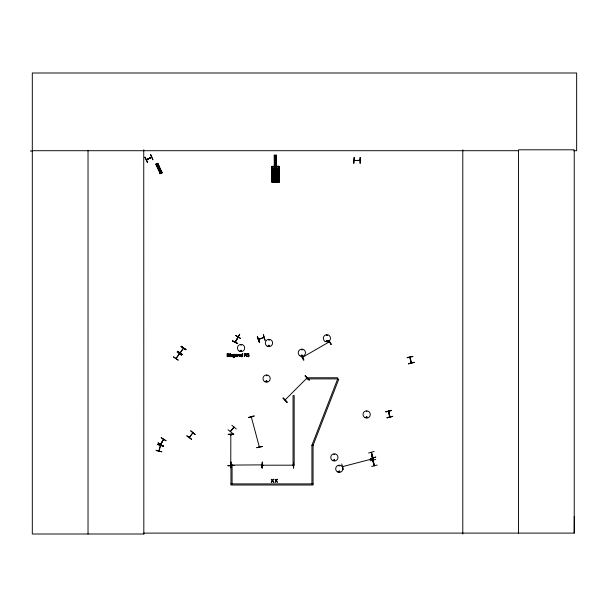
<?xml version="1.0" encoding="UTF-8"?>
<svg xmlns="http://www.w3.org/2000/svg" width="607" height="607" viewBox="0 0 607 607"><rect width="100%" height="100%" fill="white"/><g stroke="black" fill="none" stroke-linecap="round" stroke-linejoin="round"><path stroke-width="0.91" d="M573.812 150.711L576.65 150.711L576.65 72.999L32.308 72.999L32.308 534.001L143.829 534.001L143.753 533.105L574.23 533.105L574.313 516.436M151.522 157.054L146.333 159.618L146.909 159.368M150.946 157.342L151.492 157.038L146.484 160.058M160.521 444.339L163.389 439.293M158.875 450.986L160.377 445.379M160.574 445.515L159.133 450.925M230.819 435.007L230.819 434.362L231.024 435.007M240.516 350.717C241.981 349.017 241.389 352.386 240.577 350.846M240.683 350.717C241.73 349.404 241.26 352.128 240.744 350.626M268.4 345.679C269.857 343.805 269.265 347.712 268.453 345.55M269.265 340.041L268.689 339.799L269.212 340.102M268.567 345.679C269.607 344.495 269.144 346.863 268.628 345.77M266.048 381.143C267.019 383.161 267.315 379.747 266.139 381.029M266.868 375.642C265.874 374.542 266.86 376.788 266.746 375.293M302.142 349.822L301.588 349.586L302.111 349.89M301.467 355.467C302.506 354.283 302.043 356.65 301.527 355.558M326.338 340.982C327.795 339.283 327.203 342.652 326.391 341.111M326.505 340.982C327.803 339.745 326.672 342.469 326.649 340.732M327.203 335.337L326.627 335.094L327.15 335.398M334.04 454.393L334.662 454.468L334.078 454.317M333.812 459.969C334.738 462.155 335.178 458.232 333.835 460.114M334.7 460.114C333.478 461.328 334.594 458.634 334.601 460.356M338.972 465.774L339.594 465.69L339.01 465.85M339.791 471.631C338.964 469.461 338.41 473.384 339.852 471.495M366.347 411.364L366.878 411.667L366.446 411.243M366.089 417.168C367.546 415.469 366.954 418.838 366.15 417.305M366.317 417.077C367.417 416.076 366.378 418.564 366.476 416.865M258.521 339.313L259.128 339.101M263.392 337.621L263.999 337.409M302.468 357.348L329.366 341.817M302.514 357.318L302.939 357.007M189.247 437.336L189.862 436.949M192.685 432.67L192.586 433.246M251.7 417.51L251.328 417.024L259.348 446.972M259.568 446.889L259.432 446.403M372.751 457.898L371.264 452.306L373.616 461.646M373.047 457.799L371.545 452.336M230.789 434.483L231.07 434.946L231.047 434.483M372.789 460.189L374.2 465.804L372.888 460.69M373.039 460.121L372.926 460.85M374.504 465.592L374.147 465.144M151.553 157.289L146.454 159.853L151.644 157.289M230.25 431.463L233.961 427.047M343.167 466.715L342.682 466.874M372.599 459.051L372.038 458.9M411.076 362.956L409.93 357.265M410.286 357.834L410.127 357.22M161.773 451.76L156.098 450.546M273.689 181.872L273.332 181.235M277.316 181.22L277.771 181.22L277.49 181.88M235.099 342.037L238.035 337.242M285.214 400.089L285.631 399.755M307.188 378.161L306.626 378.396L307.036 377.986M258.59 339.503L259.052 339.108M258.711 339.488L263.878 337.416M338.949 471.298C339.434 472.807 339.791 470.6 339.116 471.199M179.452 353.889L176.06 358.471M183.504 348.372L180.142 352.872M189.27 437.26L192.829 432.92M371.932 458.991L372.539 459.059M230.963 464.879L230.774 465.387L230.819 434.422M261.382 464.886L262.027 465.083M234.12 427.26L230.516 431.547M354.131 160.301L354.776 160.301M232.458 341.02L237.701 343.539L232.473 340.997M235.334 342.098L239.765 334.154L235.994 341.142M240.493 338.456L235.569 335.375L240.531 338.38M160.809 444.362L163.556 439.453L160.779 444.347M162.972 446.099L158.078 442.966L162.987 446.077M165.999 440.781L161.113 437.632L166.037 440.712M228.847 355.937L228.824 354.298L227.504 353.949L227.504 356.309L228.847 355.937A1.009 1.009 0 0 1 228.285 356.263M285.078 399.945L306.99 378.024L306.831 378.518M329.464 342.022L328.964 342.287M259.181 446.471L259.257 446.866M374.504 465.637L371.871 456.107L373.639 461.639M181.098 346.468L185.977 349.624L181.106 346.453M181.705 355.482L177.062 351.999M186.797 435.932L191.486 439.354M189.445 437.412L192.905 432.821M195.105 434.453L190.628 430.75L195.15 434.384M302.263 355.869C302.43 353.631 300.465 356.438 302.127 355.922M409.93 357.386L411.091 362.91M411.015 362.371L411.364 362.872L410.188 357.333M230.979 465.114L231.608 465.076L230.812 464.772M293.006 465.44L293.469 465.402L292.999 465.144M359.875 160.506L354.192 160.506L359.936 160.567M231.859 425.249L236.32 428.959M232.557 433.428L228.065 429.748M305.268 375.786L309.175 380.096L305.253 375.809M286.982 402.282L283.082 397.98L287.005 402.266M389.626 416.311L389.96 416.903M277.369 181.865L277.763 181.857M266.39 380.946C265.783 382.501 267.899 380.741 266.344 381.044M258.628 339.245L263.946 337.424M302.688 357.485L303.068 357.227M328.789 340.831L331.156 344.245M183.36 348.115L180.211 352.887M179.277 353.714L176.129 358.487M147.607 162.373L145.081 157.152M156.333 165.104L158.093 164.307M156.621 165.749L158.389 164.952M157.061 166.72L158.822 165.923M157.448 167.578L159.209 166.788M157.888 168.549L159.649 167.752M159.762 172.707L161.53 171.91M159.595 173.116L161.948 172.054M159.626 173.185L161.978 172.122M160.066 173.746L162.107 172.82L157.782 163.268L155.756 164.194L160.225 173.678M259.508 342.143L257.3 336.771L259.47 342.158M263.582 337.796L263.962 337.667M264.986 340.239L263.362 334.662L265.062 340.216M248.529 417.396L254.128 415.886M248.589 417.631L254.181 416.091M262.323 446.456L256.647 447.708L262.33 446.486M374.178 451.449L368.593 453.019M375.733 457.117L370.217 458.93L375.725 457.079M341.779 463.945L343.236 469.56M343.061 466.502L342.56 466.639L372.501 458.839M370.088 460.812L375.71 459.393M371.605 466.495L377.22 465.038M231.487 465.114L231.024 465.083L262.027 464.879M407.13 357.531L412.806 356.355M407.176 357.766L412.851 356.559M408.42 363.601L414.088 362.394M391.432 410.355L385.817 411.849L391.424 410.332M385.809 411.812L391.477 410.605M388.639 411.971L388.784 411.235L389.96 416.781M387.031 417.563L392.706 416.356M387.084 417.813L392.699 416.319L387.091 417.844M359.412 160.271L359.936 160.301M275.32 165.536L275.472 165.119M262.99 465.463L262.467 465.402M241.078 344.677L240.918 345.269L241.305 344.768M339.427 472.003L339.032 471.95M274.212 155.293L276.451 155.263L276.564 165.741L274.326 165.772L274.265 155.293M274.379 156.356L276.314 156.333M274.387 157.069L276.322 157.046M274.394 158.131L276.329 158.108M274.402 159.072L276.337 159.049M274.417 160.134L276.352 160.119M274.47 164.702L276.405 164.679M274.152 165.005L276.731 164.975M274.152 165.081L276.731 165.051M278.044 166.341L279.061 166.333L279.159 182.047M279.008 182.047L278.863 166.333L275.715 166.386L275.95 182.092M271.883 167.972L274.781 167.942M275.95 167.972L278.856 167.942M271.898 169.042L274.796 169.004M275.965 169.042L278.863 169.004M271.913 170.635L274.812 170.605M275.98 170.635L278.886 170.605M271.928 172.047L274.827 172.016M275.995 172.047L278.894 172.016M271.944 173.648L274.842 173.61M276.01 173.648L278.909 173.61M272.019 180.484L274.918 180.454M276.086 180.484L278.992 180.454M271.541 180.947L275.411 180.909M271.541 181.068L275.411 181.03M275.608 180.947L279.478 180.909M273.704 181.197L273.241 181.197L273.704 181.22M275.608 181.068L279.478 181.03M273.256 182.085L273.711 182.085M275.882 182.092L279.235 182.047M293.522 462.405L293.545 468.202L293.849 464.886M231.548 464.879L231.017 464.772M261.442 464.886L261.966 464.879M228.02 465.516L233.816 465.486M30.35 151.029L32.308 151.029M32.308 150.711L518.515 150.711M360.255 157.501L360.232 163.306M359.86 160.286L354.131 160.506M230.956 483.893L313.06 483.893M262.99 465.167L262.528 465.205L294.175 465.182L294.175 395.567L293.044 395.567L293.044 465.182M251.662 417.479L251.594 417.017M157.683 444.62L163.298 446.077M156.166 450.273L161.766 451.798M374.307 465.774L372.895 460.721M232.595 340.777L237.663 343.608M158.07 442.989L163.093 445.895M181.273 346.225L185.962 349.647M181.144 346.4L185.833 349.822M177.654 351.187L182.366 354.571L177.51 351.392M173.572 356.787L178.283 360.171L173.427 356.992M186.941 435.743L191.615 439.187M305.101 375.961L309.198 380.065M283.021 398.04L287.179 402.084M329.062 340.664L331.134 344.252M328.857 340.785L330.952 344.366M301.52 355.732L303.705 360.095L301.216 355.793M301.459 355.649L303.91 359.974M144.815 157.281L147.41 162.471M157.638 163.336L161.963 172.881M157.517 163.389L161.826 172.942M157.448 163.42L161.72 172.995M157.327 163.48L161.606 173.041M157.175 163.549L161.53 173.078M161.356 173.154L160.817 173.397M156.371 163.92L160.688 173.465M156.333 163.936L160.552 173.526L156.143 164.019M156.098 164.042L160.423 173.587M257.527 336.695L259.432 342.173M257.322 336.764L259.227 342.242M388.51 411.379L389.702 416.963L388.548 411.394M278.803 166.333L278.977 182.047M278.605 166.341L278.772 180.203M278.765 180.454L278.78 182.047M278.651 180.203L278.484 166.341L278.575 180.203M278.272 166.341L278.408 182.054M278.135 168.192L278.173 171.887M278.196 173.739L278.264 180.203M278.067 168.192L278.12 171.887M278.127 173.739L278.211 180.203M277.998 182.054L277.111 182.07M276.739 168.222L276.883 180.233L276.678 168.222M276.405 155.263L276.428 165.741M276.473 166.371L276.671 182.085M276.299 155.263L276.413 165.741M276.344 166.379L276.496 180.241M276.079 155.263L276.261 165.741M276.291 166.379L276.443 182.085M276.139 165.741L275.942 155.263L276.033 165.741M276.155 166.379L276.268 182.092M275.775 155.271L275.897 165.749M275.745 165.749L275.153 165.757M274.85 155.286L275.001 165.764M274.743 155.286L274.834 165.764M274.599 155.286L274.705 165.772M274.508 155.293L274.584 165.772M274.576 168.185L274.713 182.047M274.364 155.293L274.463 165.772M274.447 168.185L274.478 171.887M274.569 180.203L274.508 173.731L274.508 180.203M274.379 168.185L274.417 171.887M274.227 166.341L274.341 182.054M274.068 168.192L274.106 171.887M274.197 180.203L274.129 173.739L274.121 180.203M274.007 168.192L274.038 171.887M273.932 182.054L273.044 182.07M272.68 168.222L272.801 180.233L272.611 168.222M272.406 166.371L272.604 182.085M272.3 168.222L272.429 180.241L272.209 166.379M272.027 166.379L272.194 182.092M271.898 166.379L272.065 182.092M271.868 166.379L272.012 182.092M230.812 464.833L230.819 465.357M574.23 533.105L574.23 149.808L518.515 149.808L518.515 533.105M462.792 149.808L462.792 534.001M360.019 157.501L360.019 163.306M311.93 483.893L311.93 445.219L337.674 378.889L337.674 377.766L306.732 377.766L306.732 378.889L337.674 378.889L338.729 379.299L312.977 445.637L311.922 445.234L313.06 445.219L313.06 485.023L230.956 485.023L230.956 464.56L232.079 464.56L232.079 483.893M143.745 149.808L143.829 534.001M88.03 150.711L88.03 534.001M234.863 356.4L234.469 357.379L233.156 357.432C236.882 356.392 230.652 356.833 233.718 354.321A1.032 1.032 0 0 1 234.477 354.458L234.863 354.359L234.863 356.4M237.314 355.512L237.041 356.408A0.91 0.91 0 0 1 236.518 356.704L235.417 356.218L235.546 354.617A0.918 0.918 0 0 1 236.07 354.321L236.518 354.321A0.903 0.903 0 0 1 237.041 354.617L237.314 355.512M247.292 354.238C248.362 356.066 250.046 355.968 247.246 356.476C249.227 357.728 250.183 354.678 247.8 354.685C247.884 353.54 250.585 354.04 247.891 353.6A0.979 0.979 0 0 0 247.436 353.927L247.292 354.238M235.706 355.125C235.986 358.684 237.891 353.274 235.706 355.125M229.507 355.133L228.885 356.415L227.094 356.658L227.094 353.593L228.885 353.835L229.507 355.133M230.751 355.77L230.721 355.99A0.789 0.789 0 0 0 230.842 356.415L232.557 356.658L232.413 354.587L230.91 354.412L232.17 355.148L230.751 355.77M239.932 355.77L239.902 355.99A0.789 0.789 0 0 0 240.023 356.415L241.738 356.658L241.594 354.587L240.091 354.412L241.351 355.148L239.932 355.77M233.376 355.125C233.687 358.373 235.296 353.289 233.376 355.125M272.763 172.669C273.575 175.127 274.652 170.916 272.763 172.669M274.963 159.489C275.495 161.128 276.246 158.313 274.963 159.489M276.83 172.669C277.642 175.127 278.727 170.916 276.83 172.669M231.146 355.816L231.737 356.347L232.17 355.459L231.146 355.816M240.326 355.816L240.918 356.347L241.351 355.459L240.326 355.816M158.146 167.517C158.51 169.201 159.535 166.493 158.146 167.517M157.752 444.347L163.275 446.16L157.752 444.347M273.218 479.28L272.475 480.486L271.276 479.28L272.224 480.812L271.246 482.345L272.444 481.116L273.666 482.345L272.702 480.79L273.658 479.28L273.218 479.28M276.982 479.28L276.238 480.486L275.039 479.28L275.988 480.812L275.009 482.345L276.215 481.116L277.429 482.345L276.466 480.79L277.422 479.28L276.982 479.28M238.27 354.48L237.716 354.359L237.716 356.658L238.103 354.943L238.695 354.663L239.522 356.658L239.416 354.647L238.27 354.48M150.551 154.406L152.873 159.732L150.551 154.406M414.073 362.318L408.465 363.836L414.073 362.318M274.994 166.333L271.64 166.386L271.815 182.092L275.168 182.047L274.925 166.333M233.816 434.043L228.02 434.377L233.816 434.02M230.948 462.079L230.66 467.883L230.933 462.079M262.33 462.079L262.042 467.883L262.3 462.079M262.444 462.405L262.163 468.209L262.406 462.405M233.816 465.402L228.02 465.759L233.816 465.402M354.131 157.501L353.813 163.306L354.131 157.501M242.671 353.456L242.284 353.456L242.284 356.658L242.671 356.658L242.671 353.456M230.341 353.578L229.901 353.98L230.341 353.578M245.167 353.593L244.591 353.593L244.591 356.658L244.97 354.018L246.783 356.658L246.783 353.593L246.396 356.021L245.167 353.593M230.319 354.359L229.932 354.359L229.932 356.658L230.319 356.658L230.319 354.359M276.139 182.092L275.935 166.379L276.079 182.092M274.963 182.047L274.796 166.333L274.941 182.047M267.126 346.149A3.672 3.672 0 0 0 272.626 342.97A3.672 3.672 0 0 0 267.126 339.791A3.672 3.672 0 0 0 267.126 346.149M264.773 381.712A3.627 3.627 0 0 0 270.214 378.578A3.627 3.627 0 0 0 264.773 375.437A3.627 3.627 0 0 0 264.773 381.712M332.545 460.538A3.627 3.627 0 0 0 337.985 457.397A3.627 3.627 0 0 0 332.545 454.264A3.627 3.627 0 0 0 332.545 460.538M337.484 471.92A3.619 3.619 0 0 0 342.909 468.786A3.619 3.619 0 0 0 337.484 465.652A3.619 3.619 0 0 0 337.484 471.92M300.048 355.899A3.627 3.627 0 0 0 305.488 352.758A3.627 3.627 0 0 0 300.048 349.617A3.627 3.627 0 0 0 300.048 355.899M325.102 341.384A3.596 3.596 0 0 0 330.496 338.266A3.596 3.596 0 0 0 325.102 335.155A3.596 3.596 0 0 0 325.102 341.384M364.837 417.593A3.627 3.627 0 0 0 370.278 414.452A3.627 3.627 0 0 0 364.837 411.318A3.627 3.627 0 0 0 364.837 417.593M239.264 351.142A3.627 3.627 0 0 0 244.704 348.001A3.627 3.627 0 0 0 239.264 344.859A3.627 3.627 0 0 0 239.264 351.142"/></g></svg>
